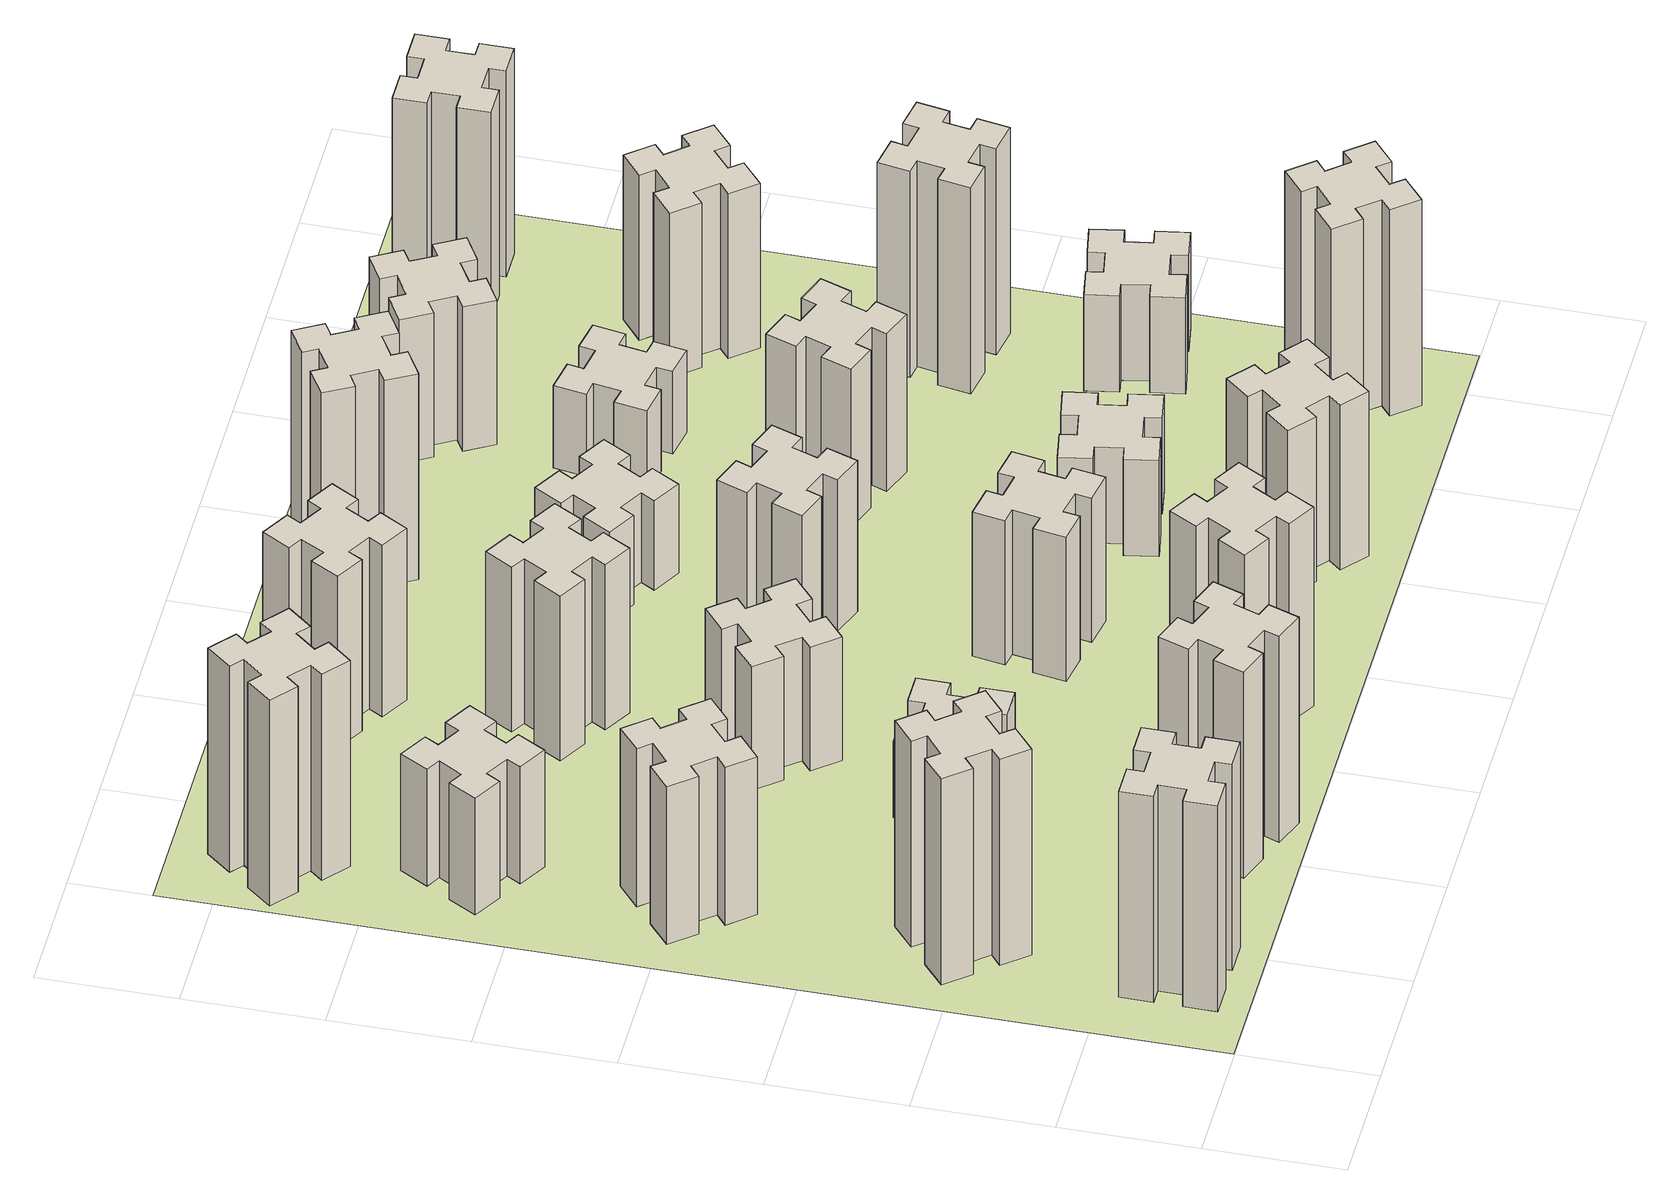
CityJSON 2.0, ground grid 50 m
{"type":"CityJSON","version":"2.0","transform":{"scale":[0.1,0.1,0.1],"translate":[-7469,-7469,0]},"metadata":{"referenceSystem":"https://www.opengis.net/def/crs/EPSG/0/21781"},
"CityObjects":{
"building1":{"type":"Building","attributes":{"class":"1000","function":"1000","usage":"1000","yearOfConstruction":2016,"roofType":"1000","measuredHeight":90,"storeysAboveGround":30,"storeysBelowGround":0},"geometry":[{"type":"Solid","lod":"1","boundaries":[[[[0,1,2,3,4,5,6,7,8,9,10,11,12,13,14,15,16,17,18,19]],[[17,16,20,21]],[[16,15,22,20]],[[15,14,23,22]],[[14,13,24,23]],[[13,12,25,24]],[[12,11,26,25]],[[11,10,27,26]],[[10,9,28,27]],[[9,8,29,28]],[[8,7,30,29]],[[7,6,31,30]],[[6,5,32,31]],[[5,4,33,32]],[[4,3,34,33]],[[3,2,35,34]],[[2,1,36,35]],[[1,0,37,36]],[[0,19,38,37]],[[19,18,39,38]],[[18,17,21,39]],[[24,25,26,27,28,29,30,31,32,33,34,35,36,37,38,39,21,20,22,23]]]]}]},
"building2":{"type":"Building","attributes":{"class":"1000","function":"1000","usage":"1000","yearOfConstruction":2016,"roofType":"1000","measuredHeight":90,"storeysAboveGround":30,"storeysBelowGround":0},"geometry":[{"type":"Solid","lod":"1","boundaries":[[[[40,41,42,43,44,45,46,47,48,49,50,51,52,53,54,55,56,57,58,59]],[[57,56,60,61]],[[56,55,62,60]],[[55,54,63,62]],[[54,53,64,63]],[[53,52,65,64]],[[52,51,66,65]],[[51,50,67,66]],[[50,49,68,67]],[[49,48,69,68]],[[48,47,70,69]],[[47,46,71,70]],[[46,45,72,71]],[[45,44,73,72]],[[44,43,74,73]],[[43,42,75,74]],[[42,41,76,75]],[[41,40,77,76]],[[40,59,78,77]],[[59,58,79,78]],[[58,57,61,79]],[[64,65,66,67,68,69,70,71,72,73,74,75,76,77,78,79,61,60,62,63]]]]}]},
"building3":{"type":"Building","attributes":{"class":"1000","function":"1000","usage":"1000","yearOfConstruction":2016,"roofType":"1000","measuredHeight":69,"storeysAboveGround":30,"storeysBelowGround":0},"geometry":[{"type":"Solid","lod":"1","boundaries":[[[[80,81,82,83,84,85,86,87,88,89,90,91,92,93,94,95,96,97,98,99]],[[97,96,100,101]],[[96,95,102,100]],[[95,94,103,102]],[[94,93,104,103]],[[93,92,105,104]],[[92,91,106,105]],[[91,90,107,106]],[[90,89,108,107]],[[89,88,109,108]],[[88,87,110,109]],[[87,86,111,110]],[[86,85,112,111]],[[85,84,113,112]],[[84,83,114,113]],[[83,82,115,114]],[[82,81,116,115]],[[81,80,117,116]],[[80,99,118,117]],[[99,98,119,118]],[[98,97,101,119]],[[104,105,106,107,108,109,110,111,112,113,114,115,116,117,118,119,101,100,102,103]]]]}]},
"building4":{"type":"Building","attributes":{"class":"1000","function":"1000","usage":"1000","yearOfConstruction":2016,"roofType":"1000","measuredHeight":51,"storeysAboveGround":30,"storeysBelowGround":0},"geometry":[{"type":"Solid","lod":"1","boundaries":[[[[120,121,122,123,124,125,126,127,128,129,130,131,132,133,134,135,136,137,138,139]],[[137,136,140,141]],[[136,135,142,140]],[[135,134,143,142]],[[134,133,144,143]],[[133,132,145,144]],[[132,131,146,145]],[[131,130,147,146]],[[130,129,148,147]],[[129,128,149,148]],[[128,127,150,149]],[[127,126,151,150]],[[126,125,152,151]],[[125,124,153,152]],[[124,123,154,153]],[[123,122,155,154]],[[122,121,156,155]],[[121,120,157,156]],[[120,139,158,157]],[[139,138,159,158]],[[138,137,141,159]],[[144,145,146,147,148,149,150,151,152,153,154,155,156,157,158,159,141,140,142,143]]]]}]},
"building5":{"type":"Building","attributes":{"class":"1000","function":"1000","usage":"1000","yearOfConstruction":2016,"roofType":"1000","measuredHeight":90,"storeysAboveGround":30,"storeysBelowGround":0},"geometry":[{"type":"Solid","lod":"1","boundaries":[[[[160,161,162,163,164,165,166,167,168,169,170,171,172,173,174,175,176,177,178,179]],[[177,176,180,181]],[[176,175,182,180]],[[175,174,183,182]],[[174,173,184,183]],[[173,172,185,184]],[[172,171,186,185]],[[171,170,187,186]],[[170,169,188,187]],[[169,168,189,188]],[[168,167,190,189]],[[167,166,191,190]],[[166,165,192,191]],[[165,164,193,192]],[[164,163,194,193]],[[163,162,195,194]],[[162,161,196,195]],[[161,160,197,196]],[[160,179,198,197]],[[179,178,199,198]],[[178,177,181,199]],[[184,185,186,187,188,189,190,191,192,193,194,195,196,197,198,199,181,180,182,183]]]]}]},
"building6":{"type":"Building","attributes":{"class":"1000","function":"1000","usage":"1000","yearOfConstruction":2016,"roofType":"1000","measuredHeight":90,"storeysAboveGround":30,"storeysBelowGround":0},"geometry":[{"type":"Solid","lod":"1","boundaries":[[[[200,201,202,203,204,205,206,207,208,209,210,211,212,213,214,215,216,217,218,219]],[[217,216,220,221]],[[216,215,222,220]],[[215,214,223,222]],[[214,213,224,223]],[[213,212,225,224]],[[212,211,226,225]],[[211,210,227,226]],[[210,209,228,227]],[[209,208,229,228]],[[208,207,230,229]],[[207,206,231,230]],[[206,205,232,231]],[[205,204,233,232]],[[204,203,234,233]],[[203,202,235,234]],[[202,201,236,235]],[[201,200,237,236]],[[200,219,238,237]],[[219,218,239,238]],[[218,217,221,239]],[[224,225,226,227,228,229,230,231,232,233,234,235,236,237,238,239,221,220,222,223]]]]}]},
"building7":{"type":"Building","attributes":{"class":"1000","function":"1000","usage":"1000","yearOfConstruction":2016,"roofType":"1000","measuredHeight":33,"storeysAboveGround":30,"storeysBelowGround":0},"geometry":[{"type":"Solid","lod":"1","boundaries":[[[[240,241,242,243,244,245,246,247,248,249,250,251,252,253,254,255,256,257,258,259]],[[257,256,260,261]],[[256,255,262,260]],[[255,254,263,262]],[[254,253,264,263]],[[253,252,265,264]],[[252,251,266,265]],[[251,250,267,266]],[[250,249,268,267]],[[249,248,269,268]],[[248,247,270,269]],[[247,246,271,270]],[[246,245,272,271]],[[245,244,273,272]],[[244,243,274,273]],[[243,242,275,274]],[[242,241,276,275]],[[241,240,277,276]],[[240,259,278,277]],[[259,258,279,278]],[[258,257,261,279]],[[264,265,266,267,268,269,270,271,272,273,274,275,276,277,278,279,261,260,262,263]]]]}]},
"building8":{"type":"Building","attributes":{"class":"1000","function":"1000","usage":"1000","yearOfConstruction":2016,"roofType":"1000","measuredHeight":54,"storeysAboveGround":30,"storeysBelowGround":0},"geometry":[{"type":"Solid","lod":"1","boundaries":[[[[280,281,282,283,284,285,286,287,288,289,290,291,292,293,294,295,296,297,298,299]],[[297,296,300,301]],[[296,295,302,300]],[[295,294,303,302]],[[294,293,304,303]],[[293,292,305,304]],[[292,291,306,305]],[[291,290,307,306]],[[290,289,308,307]],[[289,288,309,308]],[[288,287,310,309]],[[287,286,311,310]],[[286,285,312,311]],[[285,284,313,312]],[[284,283,314,313]],[[283,282,315,314]],[[282,281,316,315]],[[281,280,317,316]],[[280,299,318,317]],[[299,298,319,318]],[[298,297,301,319]],[[304,305,306,307,308,309,310,311,312,313,314,315,316,317,318,319,301,300,302,303]]]]}]},
"building9":{"type":"Building","attributes":{"class":"1000","function":"1000","usage":"1000","yearOfConstruction":2016,"roofType":"1000","measuredHeight":87,"storeysAboveGround":30,"storeysBelowGround":0},"geometry":[{"type":"Solid","lod":"1","boundaries":[[[[320,321,322,323,324,325,326,327,328,329,330,331,332,333,334,335,336,337,338,339]],[[337,336,340,341]],[[336,335,342,340]],[[335,334,343,342]],[[334,333,344,343]],[[333,332,345,344]],[[332,331,346,345]],[[331,330,347,346]],[[330,329,348,347]],[[329,328,349,348]],[[328,327,350,349]],[[327,326,351,350]],[[326,325,352,351]],[[325,324,353,352]],[[324,323,354,353]],[[323,322,355,354]],[[322,321,356,355]],[[321,320,357,356]],[[320,339,358,357]],[[339,338,359,358]],[[338,337,341,359]],[[344,345,346,347,348,349,350,351,352,353,354,355,356,357,358,359,341,340,342,343]]]]}]},
"building10":{"type":"Building","attributes":{"class":"1000","function":"1000","usage":"1000","yearOfConstruction":2016,"roofType":"1000","measuredHeight":72,"storeysAboveGround":30,"storeysBelowGround":0},"geometry":[{"type":"Solid","lod":"1","boundaries":[[[[360,361,362,363,364,365,366,367,368,369,370,371,372,373,374,375,376,377,378,379]],[[377,376,380,381]],[[376,375,382,380]],[[375,374,383,382]],[[374,373,384,383]],[[373,372,385,384]],[[372,371,386,385]],[[371,370,387,386]],[[370,369,388,387]],[[369,368,389,388]],[[368,367,390,389]],[[367,366,391,390]],[[366,365,392,391]],[[365,364,393,392]],[[364,363,394,393]],[[363,362,395,394]],[[362,361,396,395]],[[361,360,397,396]],[[360,379,398,397]],[[379,378,399,398]],[[378,377,381,399]],[[384,385,386,387,388,389,390,391,392,393,394,395,396,397,398,399,381,380,382,383]]]]}]},
"building11":{"type":"Building","attributes":{"class":"1000","function":"1000","usage":"1000","yearOfConstruction":2016,"roofType":"1000","measuredHeight":75,"storeysAboveGround":30,"storeysBelowGround":0},"geometry":[{"type":"Solid","lod":"1","boundaries":[[[[400,401,402,403,404,405,406,407,408,409,410,411,412,413,414,415,416,417,418,419]],[[417,416,420,421]],[[416,415,422,420]],[[415,414,423,422]],[[414,413,424,423]],[[413,412,425,424]],[[412,411,426,425]],[[411,410,427,426]],[[410,409,428,427]],[[409,408,429,428]],[[408,407,430,429]],[[407,406,431,430]],[[406,405,432,431]],[[405,404,433,432]],[[404,403,434,433]],[[403,402,435,434]],[[402,401,436,435]],[[401,400,437,436]],[[400,419,438,437]],[[419,418,439,438]],[[418,417,421,439]],[[424,425,426,427,428,429,430,431,432,433,434,435,436,437,438,439,421,420,422,423]]]]}]},
"building12":{"type":"Building","attributes":{"class":"1000","function":"1000","usage":"1000","yearOfConstruction":2016,"roofType":"1000","measuredHeight":63,"storeysAboveGround":30,"storeysBelowGround":0},"geometry":[{"type":"Solid","lod":"1","boundaries":[[[[440,441,442,443,444,445,446,447,448,449,450,451,452,453,454,455,456,457,458,459]],[[457,456,460,461]],[[456,455,462,460]],[[455,454,463,462]],[[454,453,464,463]],[[453,452,465,464]],[[452,451,466,465]],[[451,450,467,466]],[[450,449,468,467]],[[449,448,469,468]],[[448,447,470,469]],[[447,446,471,470]],[[446,445,472,471]],[[445,444,473,472]],[[444,443,474,473]],[[443,442,475,474]],[[442,441,476,475]],[[441,440,477,476]],[[440,459,478,477]],[[459,458,479,478]],[[458,457,461,479]],[[464,465,466,467,468,469,470,471,472,473,474,475,476,477,478,479,461,460,462,463]]]]}]},
"building13":{"type":"Building","attributes":{"class":"1000","function":"1000","usage":"1000","yearOfConstruction":2016,"roofType":"1000","measuredHeight":66,"storeysAboveGround":30,"storeysBelowGround":0},"geometry":[{"type":"Solid","lod":"1","boundaries":[[[[480,481,482,483,484,485,486,487,488,489,490,491,492,493,494,495,496,497,498,499]],[[497,496,500,501]],[[496,495,502,500]],[[495,494,503,502]],[[494,493,504,503]],[[493,492,505,504]],[[492,491,506,505]],[[491,490,507,506]],[[490,489,508,507]],[[489,488,509,508]],[[488,487,510,509]],[[487,486,511,510]],[[486,485,512,511]],[[485,484,513,512]],[[484,483,514,513]],[[483,482,515,514]],[[482,481,516,515]],[[481,480,517,516]],[[480,499,518,517]],[[499,498,519,518]],[[498,497,501,519]],[[504,505,506,507,508,509,510,511,512,513,514,515,516,517,518,519,501,500,502,503]]]]}]},
"building14":{"type":"Building","attributes":{"class":"1000","function":"1000","usage":"1000","yearOfConstruction":2016,"roofType":"1000","measuredHeight":72,"storeysAboveGround":30,"storeysBelowGround":0},"geometry":[{"type":"Solid","lod":"1","boundaries":[[[[520,521,522,523,524,525,526,527,528,529,530,531,532,533,534,535,536,537,538,539]],[[537,536,540,541]],[[536,535,542,540]],[[535,534,543,542]],[[534,533,544,543]],[[533,532,545,544]],[[532,531,546,545]],[[531,530,547,546]],[[530,529,548,547]],[[529,528,549,548]],[[528,527,550,549]],[[527,526,551,550]],[[526,525,552,551]],[[525,524,553,552]],[[524,523,554,553]],[[523,522,555,554]],[[522,521,556,555]],[[521,520,557,556]],[[520,539,558,557]],[[539,538,559,558]],[[538,537,541,559]],[[544,545,546,547,548,549,550,551,552,553,554,555,556,557,558,559,541,540,542,543]]]]}]},
"building15":{"type":"Building","attributes":{"class":"1000","function":"1000","usage":"1000","yearOfConstruction":2016,"roofType":"1000","measuredHeight":39,"storeysAboveGround":30,"storeysBelowGround":0},"geometry":[{"type":"Solid","lod":"1","boundaries":[[[[560,561,562,563,564,565,566,567,568,569,570,571,572,573,574,575,576,577,578,579]],[[577,576,580,581]],[[576,575,582,580]],[[575,574,583,582]],[[574,573,584,583]],[[573,572,585,584]],[[572,571,586,585]],[[571,570,587,586]],[[570,569,588,587]],[[569,568,589,588]],[[568,567,590,589]],[[567,566,591,590]],[[566,565,592,591]],[[565,564,593,592]],[[564,563,594,593]],[[563,562,595,594]],[[562,561,596,595]],[[561,560,597,596]],[[560,579,598,597]],[[579,578,599,598]],[[578,577,581,599]],[[584,585,586,587,588,589,590,591,592,593,594,595,596,597,598,599,581,580,582,583]]]]}]},
"building16":{"type":"Building","attributes":{"class":"1000","function":"1000","usage":"1000","yearOfConstruction":2016,"roofType":"1000","measuredHeight":90,"storeysAboveGround":30,"storeysBelowGround":0},"geometry":[{"type":"Solid","lod":"1","boundaries":[[[[600,601,602,603,604,605,606,607,608,609,610,611,612,613,614,615,616,617,618,619]],[[617,616,620,621]],[[616,615,622,620]],[[615,614,623,622]],[[614,613,624,623]],[[613,612,625,624]],[[612,611,626,625]],[[611,610,627,626]],[[610,609,628,627]],[[609,608,629,628]],[[608,607,630,629]],[[607,606,631,630]],[[606,605,632,631]],[[605,604,633,632]],[[604,603,634,633]],[[603,602,635,634]],[[602,601,636,635]],[[601,600,637,636]],[[600,619,638,637]],[[619,618,639,638]],[[618,617,621,639]],[[624,625,626,627,628,629,630,631,632,633,634,635,636,637,638,639,621,620,622,623]]]]}]},
"building17":{"type":"Building","attributes":{"class":"1000","function":"1000","usage":"1000","yearOfConstruction":2016,"roofType":"1000","measuredHeight":42,"storeysAboveGround":30,"storeysBelowGround":0},"geometry":[{"type":"Solid","lod":"1","boundaries":[[[[640,641,642,643,644,645,646,647,648,649,650,651,652,653,654,655,656,657,658,659]],[[657,656,660,661]],[[656,655,662,660]],[[655,654,663,662]],[[654,653,664,663]],[[653,652,665,664]],[[652,651,666,665]],[[651,650,667,666]],[[650,649,668,667]],[[649,648,669,668]],[[648,647,670,669]],[[647,646,671,670]],[[646,645,672,671]],[[645,644,673,672]],[[644,643,674,673]],[[643,642,675,674]],[[642,641,676,675]],[[641,640,677,676]],[[640,659,678,677]],[[659,658,679,678]],[[658,657,661,679]],[[664,665,666,667,668,669,670,671,672,673,674,675,676,677,678,679,661,660,662,663]]]]}]},
"building18":{"type":"Building","attributes":{"class":"1000","function":"1000","usage":"1000","yearOfConstruction":2016,"roofType":"1000","measuredHeight":69,"storeysAboveGround":30,"storeysBelowGround":0},"geometry":[{"type":"Solid","lod":"1","boundaries":[[[[680,681,682,683,684,685,686,687,688,689,690,691,692,693,694,695,696,697,698,699]],[[697,696,700,701]],[[696,695,702,700]],[[695,694,703,702]],[[694,693,704,703]],[[693,692,705,704]],[[692,691,706,705]],[[691,690,707,706]],[[690,689,708,707]],[[689,688,709,708]],[[688,687,710,709]],[[687,686,711,710]],[[686,685,712,711]],[[685,684,713,712]],[[684,683,714,713]],[[683,682,715,714]],[[682,681,716,715]],[[681,680,717,716]],[[680,699,718,717]],[[699,698,719,718]],[[698,697,701,719]],[[704,705,706,707,708,709,710,711,712,713,714,715,716,717,718,719,701,700,702,703]]]]}]},
"building19":{"type":"Building","attributes":{"class":"1000","function":"1000","usage":"1000","yearOfConstruction":2016,"roofType":"1000","measuredHeight":36,"storeysAboveGround":30,"storeysBelowGround":0},"geometry":[{"type":"Solid","lod":"1","boundaries":[[[[720,721,722,723,724,725,726,727,728,729,730,731,732,733,734,735,736,737,738,739]],[[737,736,740,741]],[[736,735,742,740]],[[735,734,743,742]],[[734,733,744,743]],[[733,732,745,744]],[[732,731,746,745]],[[731,730,747,746]],[[730,729,748,747]],[[729,728,749,748]],[[728,727,750,749]],[[727,726,751,750]],[[726,725,752,751]],[[725,724,753,752]],[[724,723,754,753]],[[723,722,755,754]],[[722,721,756,755]],[[721,720,757,756]],[[720,739,758,757]],[[739,738,759,758]],[[738,737,741,759]],[[744,745,746,747,748,749,750,751,752,753,754,755,756,757,758,759,741,740,742,743]]]]}]},
"building20":{"type":"Building","attributes":{"class":"1000","function":"1000","usage":"1000","yearOfConstruction":2016,"roofType":"1000","measuredHeight":90,"storeysAboveGround":30,"storeysBelowGround":0},"geometry":[{"type":"Solid","lod":"1","boundaries":[[[[760,761,762,763,764,765,766,767,768,769,770,771,772,773,774,775,776,777,778,779]],[[777,776,780,781]],[[776,775,782,780]],[[775,774,783,782]],[[774,773,784,783]],[[773,772,785,784]],[[772,771,786,785]],[[771,770,787,786]],[[770,769,788,787]],[[769,768,789,788]],[[768,767,790,789]],[[767,766,791,790]],[[766,765,792,791]],[[765,764,793,792]],[[764,763,794,793]],[[763,762,795,794]],[[762,761,796,795]],[[761,760,797,796]],[[760,779,798,797]],[[779,778,799,798]],[[778,777,781,799]],[[784,785,786,787,788,789,790,791,792,793,794,795,796,797,798,799,781,780,782,783]]]]}]},
"building21":{"type":"Building","attributes":{"class":"1000","function":"1000","usage":"1000","yearOfConstruction":2016,"roofType":"1000","measuredHeight":63,"storeysAboveGround":30,"storeysBelowGround":0},"geometry":[{"type":"Solid","lod":"1","boundaries":[[[[800,801,802,803,804,805,806,807,808,809,810,811,812,813,814,815,816,817,818,819]],[[817,816,820,821]],[[816,815,822,820]],[[815,814,823,822]],[[814,813,824,823]],[[813,812,825,824]],[[812,811,826,825]],[[811,810,827,826]],[[810,809,828,827]],[[809,808,829,828]],[[808,807,830,829]],[[807,806,831,830]],[[806,805,832,831]],[[805,804,833,832]],[[804,803,834,833]],[[803,802,835,834]],[[802,801,836,835]],[[801,800,837,836]],[[800,819,838,837]],[[819,818,839,838]],[[818,817,821,839]],[[824,825,826,827,828,829,830,831,832,833,834,835,836,837,838,839,821,820,822,823]]]]}]},
"building22":{"type":"Building","attributes":{"class":"1000","function":"1000","usage":"1000","yearOfConstruction":2016,"roofType":"1000","measuredHeight":42,"storeysAboveGround":30,"storeysBelowGround":0},"geometry":[{"type":"Solid","lod":"1","boundaries":[[[[840,841,842,843,844,845,846,847,848,849,850,851,852,853,854,855,856,857,858,859]],[[857,856,860,861]],[[856,855,862,860]],[[855,854,863,862]],[[854,853,864,863]],[[853,852,865,864]],[[852,851,866,865]],[[851,850,867,866]],[[850,849,868,867]],[[849,848,869,868]],[[848,847,870,869]],[[847,846,871,870]],[[846,845,872,871]],[[845,844,873,872]],[[844,843,874,873]],[[843,842,875,874]],[[842,841,876,875]],[[841,840,877,876]],[[840,859,878,877]],[[859,858,879,878]],[[858,857,861,879]],[[864,865,866,867,868,869,870,871,872,873,874,875,876,877,878,879,861,860,862,863]]]]}]},
"building23":{"type":"Building","attributes":{"class":"1000","function":"1000","usage":"1000","yearOfConstruction":2016,"roofType":"1000","measuredHeight":90,"storeysAboveGround":30,"storeysBelowGround":0},"geometry":[{"type":"Solid","lod":"1","boundaries":[[[[880,881,882,883,884,885,886,887,888,889,890,891,892,893,894,895,896,897,898,899]],[[897,896,900,901]],[[896,895,902,900]],[[895,894,903,902]],[[894,893,904,903]],[[893,892,905,904]],[[892,891,906,905]],[[891,890,907,906]],[[890,889,908,907]],[[889,888,909,908]],[[888,887,910,909]],[[887,886,911,910]],[[886,885,912,911]],[[885,884,913,912]],[[884,883,914,913]],[[883,882,915,914]],[[882,881,916,915]],[[881,880,917,916]],[[880,899,918,917]],[[899,898,919,918]],[[898,897,901,919]],[[904,905,906,907,908,909,910,911,912,913,914,915,916,917,918,919,901,900,902,903]]]]}]},
"building24":{"type":"Building","attributes":{"class":"1000","function":"1000","usage":"1000","yearOfConstruction":2016,"roofType":"1000","measuredHeight":72,"storeysAboveGround":30,"storeysBelowGround":0},"geometry":[{"type":"Solid","lod":"1","boundaries":[[[[920,921,922,923,924,925,926,927,928,929,930,931,932,933,934,935,936,937,938,939]],[[937,936,940,941]],[[936,935,942,940]],[[935,934,943,942]],[[934,933,944,943]],[[933,932,945,944]],[[932,931,946,945]],[[931,930,947,946]],[[930,929,948,947]],[[929,928,949,948]],[[928,927,950,949]],[[927,926,951,950]],[[926,925,952,951]],[[925,924,953,952]],[[924,923,954,953]],[[923,922,955,954]],[[922,921,956,955]],[[921,920,957,956]],[[920,939,958,957]],[[939,938,959,958]],[[938,937,941,959]],[[944,945,946,947,948,949,950,951,952,953,954,955,956,957,958,959,941,940,942,943]]]]}]},
"building25":{"type":"Building","attributes":{"class":"1000","function":"1000","usage":"1000","yearOfConstruction":2016,"roofType":"1000","measuredHeight":90,"storeysAboveGround":30,"storeysBelowGround":0},"geometry":[{"type":"Solid","lod":"1","boundaries":[[[[960,961,962,963,964,965,966,967,968,969,970,971,972,973,974,975,976,977,978,979]],[[977,976,980,981]],[[976,975,982,980]],[[975,974,983,982]],[[974,973,984,983]],[[973,972,985,984]],[[972,971,986,985]],[[971,970,987,986]],[[970,969,988,987]],[[969,968,989,988]],[[968,967,990,989]],[[967,966,991,990]],[[966,965,992,991]],[[965,964,993,992]],[[964,963,994,993]],[[963,962,995,994]],[[962,961,996,995]],[[961,960,997,996]],[[960,979,998,997]],[[979,978,999,998]],[[978,977,981,999]],[[984,985,986,987,988,989,990,991,992,993,994,995,996,997,998,999,981,980,982,983]]]]}]},
"landuse1":{"type":"LandUse","attributes":{"name":"plot1","function":"1010"},"geometry":[{"type":"MultiSurface","lod":"1","boundaries":[[[1000,1001,1002,1003]]]}]}
},
"vertices":[
[265,325,0],[265,225,0],[205,225,0],[205,105,0],[325,105,0],[325,165,0],[425,165,0],[425,105,0],[545,105,0],[545,225,0],[485,225,0],[485,325,0],[545,325,0],[545,445,0],[425,445,0],[425,385,0],[325,385,0],[325,445,0],[205,445,0],[205,325,0],[325,385,900],[325,445,900],[425,385,900],[425,445,900],[545,445,900],[545,325,900],[485,325,900],[485,225,900],[545,225,900],[545,105,900],[425,105,900],[425,165,900],[325,165,900],[325,105,900],[205,105,900],[205,225,900],[265,225,900],[265,325,900],[205,325,900],[205,445,900],
[492,1048,0],[427,1124,0],[473,1163,0],[396,1255,0],[304,1178,0],[343,1132,0],[266,1067,0],[228,1113,0],[136,1036,0],[213,944,0],[259,983,0],[323,906,0],[277,868,0],[354,776,0],[446,853,0],[408,899,0],[484,963,0],[523,917,0],[615,994,0],[538,1086,0],[484,963,900],[523,917,900],[408,899,900],[446,853,900],[354,776,900],[277,868,900],[323,906,900],[259,983,900],[213,944,900],[136,1036,900],[228,1113,900],[266,1067,900],[343,1132,900],[304,1178,900],[396,1255,900],[473,1163,900],[427,1124,900],[492,1048,900],[538,1086,900],[615,994,900],
[492,1988,0],[427,2064,0],[473,2103,0],[396,2195,0],[304,2118,0],[343,2072,0],[266,2007,0],[228,2053,0],[136,1976,0],[213,1884,0],[259,1923,0],[323,1846,0],[277,1808,0],[354,1716,0],[446,1793,0],[408,1839,0],[484,1903,0],[523,1857,0],[615,1934,0],[538,2026,0],[484,1903,690],[523,1857,690],[408,1839,690],[446,1793,690],[354,1716,690],[277,1808,690],[323,1846,690],[259,1923,690],[213,1884,690],[136,1976,690],[228,2053,690],[266,2007,690],[343,2072,690],[304,2118,690],[396,2195,690],[473,2103,690],[427,2064,690],[492,1988,690],[538,2026,690],[615,1934,690],
[446,2597,0],[496,2684,0],[548,2654,0],[608,2758,0],[504,2818,0],[474,2766,0],[387,2816,0],[417,2868,0],[313,2928,0],[253,2824,0],[305,2794,0],[255,2707,0],[203,2737,0],[143,2633,0],[247,2573,0],[277,2625,0],[364,2575,0],[334,2523,0],[438,2463,0],[498,2567,0],[364,2575,510],[334,2523,510],[277,2625,510],[247,2573,510],[143,2633,510],[203,2737,510],[255,2707,510],[305,2794,510],[253,2824,510],[313,2928,510],[417,2868,510],[387,2816,510],[474,2766,510],[504,2818,510],[608,2758,510],[548,2654,510],[496,2684,510],[446,2597,510],[498,2567,510],[438,2463,510],
[1029,360,0],[995,266,0],[939,287,0],[897,174,0],[1010,133,0],[1031,189,0],[1125,155,0],[1104,99,0],[1217,57,0],[1258,170,0],[1202,191,0],[1236,285,0],[1292,264,0],[1333,377,0],[1220,418,0],[1200,362,0],[1106,396,0],[1127,452,0],[1014,493,0],[973,380,0],[1106,396,900],[1127,452,900],[1200,362,900],[1220,418,900],[1333,377,900],[1292,264,900],[1236,285,900],[1202,191,900],[1258,170,900],[1217,57,900],[1104,99,900],[1125,155,900],[1031,189,900],[1010,133,900],[897,174,900],[939,287,900],[995,266,900],[1029,360,900],[973,380,900],[1014,493,900],
[384,3387,0],[308,3452,0],[346,3498,0],[254,3575,0],[177,3483,0],[223,3444,0],[159,3368,0],[113,3406,0],[36,3314,0],[128,3237,0],[166,3283,0],[243,3219,0],[204,3173,0],[296,3096,0],[373,3188,0],[327,3226,0],[392,3303,0],[438,3264,0],[515,3356,0],[423,3433,0],[392,3303,900],[438,3264,900],[327,3226,900],[373,3188,900],[296,3096,900],[204,3173,900],[243,3219,900],[166,3283,900],[128,3237,900],[36,3314,900],[113,3406,900],[159,3368,900],[223,3444,900],[177,3483,900],[254,3575,900],[346,3498,900],[308,3452,900],[384,3387,900],[423,3433,900],[515,3356,900],
[1065,1105,0],[1165,1105,0],[1165,1045,0],[1285,1045,0],[1285,1165,0],[1225,1165,0],[1225,1265,0],[1285,1265,0],[1285,1385,0],[1165,1385,0],[1165,1325,0],[1065,1325,0],[1065,1385,0],[945,1385,0],[945,1265,0],[1005,1265,0],[1005,1165,0],[945,1165,0],[945,1045,0],[1065,1045,0],[1005,1165,330],[945,1165,330],[1005,1265,330],[945,1265,330],[945,1385,330],[1065,1385,330],[1065,1325,330],[1165,1325,330],[1165,1385,330],[1285,1385,330],[1285,1265,330],[1225,1265,330],[1225,1165,330],[1285,1165,330],[1285,1045,330],[1165,1045,330],[1165,1105,330],[1065,1105,330],[1065,1045,330],[945,1045,330],
[1183,1972,0],[1106,1907,0],[1068,1953,0],[976,1876,0],[1053,1784,0],[1099,1823,0],[1163,1746,0],[1117,1708,0],[1194,1616,0],[1286,1693,0],[1248,1739,0],[1324,1803,0],[1363,1757,0],[1455,1834,0],[1378,1926,0],[1332,1888,0],[1267,1964,0],[1313,2003,0],[1236,2095,0],[1144,2018,0],[1267,1964,540],[1313,2003,540],[1332,1888,540],[1378,1926,540],[1455,1834,540],[1363,1757,540],[1324,1803,540],[1248,1739,540],[1286,1693,540],[1194,1616,540],[1117,1708,540],[1163,1746,540],[1099,1823,540],[1053,1784,540],[976,1876,540],[1068,1953,540],[1106,1907,540],[1183,1972,540],[1144,2018,540],[1236,2095,540],
[1657,305,0],[1744,255,0],[1714,203,0],[1818,143,0],[1878,247,0],[1826,277,0],[1876,364,0],[1928,334,0],[1988,438,0],[1884,498,0],[1854,446,0],[1767,496,0],[1797,548,0],[1693,608,0],[1633,504,0],[1685,474,0],[1635,387,0],[1583,417,0],[1523,313,0],[1627,253,0],[1635,387,870],[1583,417,870],[1685,474,870],[1633,504,870],[1693,608,870],[1797,548,870],[1767,496,870],[1854,446,870],[1884,498,870],[1988,438,870],[1928,334,870],[1876,364,870],[1826,277,870],[1878,247,870],[1818,143,870],[1714,203,870],[1744,255,870],[1657,305,870],[1627,253,870],[1523,313,870],
[1314,2666,0],[1227,2716,0],[1257,2768,0],[1153,2828,0],[1093,2724,0],[1145,2694,0],[1095,2607,0],[1043,2637,0],[983,2533,0],[1087,2473,0],[1117,2525,0],[1204,2475,0],[1174,2423,0],[1278,2363,0],[1338,2467,0],[1286,2497,0],[1336,2584,0],[1388,2554,0],[1448,2658,0],[1344,2718,0],[1336,2584,720],[1388,2554,720],[1286,2497,720],[1338,2467,720],[1278,2363,720],[1174,2423,720],[1204,2475,720],[1117,2525,720],[1087,2473,720],[983,2533,720],[1043,2637,720],[1095,2607,720],[1145,2694,720],[1093,2724,720],[1153,2828,720],[1257,2768,720],[1227,2716,720],[1314,2666,720],[1344,2718,720],[1448,2658,720],
[1214,3406,0],[1127,3456,0],[1157,3508,0],[1053,3568,0],[993,3464,0],[1045,3434,0],[995,3347,0],[943,3377,0],[883,3273,0],[987,3213,0],[1017,3265,0],[1104,3215,0],[1074,3163,0],[1178,3103,0],[1238,3207,0],[1186,3237,0],[1236,3324,0],[1288,3294,0],[1348,3398,0],[1244,3458,0],[1236,3324,750],[1288,3294,750],[1186,3237,750],[1238,3207,750],[1178,3103,750],[1074,3163,750],[1104,3215,750],[1017,3265,750],[987,3213,750],[883,3273,750],[943,3377,750],[995,3347,750],[1045,3434,750],[993,3464,750],[1053,3568,750],[1157,3508,750],[1127,3456,750],[1214,3406,750],[1244,3458,750],[1348,3398,750],
[2055,1047,0],[2072,1145,0],[2131,1135,0],[2152,1253,0],[2034,1274,0],[2024,1215,0],[1925,1232,0],[1936,1291,0],[1817,1312,0],[1797,1194,0],[1856,1184,0],[1838,1085,0],[1779,1096,0],[1758,977,0],[1877,957,0],[1887,1016,0],[1985,998,0],[1975,939,0],[2093,918,0],[2114,1037,0],[1985,998,630],[1975,939,630],[1887,1016,630],[1877,957,630],[1758,977,630],[1779,1096,630],[1838,1085,630],[1856,1184,630],[1797,1194,630],[1817,1312,630],[1936,1291,630],[1925,1232,630],[2024,1215,630],[2034,1274,630],[2152,1253,630],[2131,1135,630],[2072,1145,630],[2055,1047,630],[2114,1037,630],[2093,918,630],
[1940,2042,0],[1846,2076,0],[1867,2132,0],[1754,2173,0],[1713,2060,0],[1769,2040,0],[1735,1946,0],[1679,1967,0],[1637,1854,0],[1750,1813,0],[1771,1869,0],[1865,1835,0],[1844,1779,0],[1957,1737,0],[1998,1850,0],[1942,1871,0],[1976,1965,0],[2032,1944,0],[2073,2057,0],[1960,2098,0],[1976,1965,660],[2032,1944,660],[1942,1871,660],[1998,1850,660],[1957,1737,660],[1844,1779,660],[1865,1835,660],[1771,1869,660],[1750,1813,660],[1637,1854,660],[1679,1967,660],[1735,1946,660],[1769,2040,660],[1713,2060,660],[1754,2173,660],[1867,2132,660],[1846,2076,660],[1940,2042,660],[1960,2098,660],[2073,2057,660],
[2486,323,0],[2563,259,0],[2524,213,0],[2616,136,0],[2693,228,0],[2647,266,0],[2712,343,0],[2758,304,0],[2835,396,0],[2743,473,0],[2704,427,0],[2628,492,0],[2666,538,0],[2574,615,0],[2497,523,0],[2543,484,0],[2479,408,0],[2433,446,0],[2356,354,0],[2448,277,0],[2479,408,720],[2433,446,720],[2543,484,720],[2497,523,720],[2574,615,720],[2666,538,720],[2628,492,720],[2704,427,720],[2743,473,720],[2835,396,720],[2758,304,720],[2712,343,720],[2647,266,720],[2693,228,720],[2616,136,720],[2524,213,720],[2563,259,720],[2486,323,720],[2448,277,720],[2356,354,720],
[2026,2497,0],[2076,2584,0],[2128,2554,0],[2188,2658,0],[2084,2718,0],[2054,2666,0],[1967,2716,0],[1997,2768,0],[1893,2828,0],[1833,2724,0],[1885,2694,0],[1835,2607,0],[1783,2637,0],[1723,2533,0],[1827,2473,0],[1857,2525,0],[1944,2475,0],[1914,2423,0],[2018,2363,0],[2078,2467,0],[1944,2475,390],[1914,2423,390],[1857,2525,390],[1827,2473,390],[1723,2533,390],[1783,2637,390],[1835,2607,390],[1885,2694,390],[1833,2724,390],[1893,2828,390],[1997,2768,390],[1967,2716,390],[2054,2666,390],[2084,2718,390],[2188,2658,390],[2128,2554,390],[2076,2584,390],[2026,2497,390],[2078,2467,390],[2018,2363,390],
[1844,3556,0],[1757,3506,0],[1727,3558,0],[1623,3498,0],[1683,3394,0],[1735,3424,0],[1785,3337,0],[1733,3307,0],[1793,3203,0],[1897,3263,0],[1867,3315,0],[1954,3365,0],[1984,3313,0],[2088,3373,0],[2028,3477,0],[1976,3447,0],[1926,3534,0],[1978,3564,0],[1918,3668,0],[1814,3608,0],[1926,3534,900],[1978,3564,900],[1976,3447,900],[2028,3477,900],[2088,3373,900],[1984,3313,900],[1954,3365,900],[1867,3315,900],[1897,3263,900],[1793,3203,900],[1733,3307,900],[1785,3337,900],[1735,3424,900],[1683,3394,900],[1623,3498,900],[1727,3558,900],[1757,3506,900],[1844,3556,900],[1814,3608,900],[1918,3668,900],
[2625,1132,0],[2527,1115,0],[2517,1174,0],[2398,1153,0],[2419,1035,0],[2478,1045,0],[2496,947,0],[2437,937,0],[2457,818,0],[2576,839,0],[2565,898,0],[2664,916,0],[2674,857,0],[2792,877,0],[2771,996,0],[2712,985,0],[2695,1084,0],[2754,1094,0],[2733,1212,0],[2615,1191,0],[2695,1084,420],[2754,1094,420],[2712,985,420],[2771,996,420],[2792,877,420],[2674,857,420],[2664,916,420],[2565,898,420],[2576,839,420],[2457,818,420],[2437,937,420],[2496,947,420],[2478,1045,420],[2419,1035,420],[2398,1153,420],[2517,1174,420],[2527,1115,420],[2625,1132,420],[2615,1191,420],[2733,1212,420],
[2682,1871,0],[2716,1965,0],[2772,1944,0],[2813,2057,0],[2700,2098,0],[2680,2042,0],[2586,2076,0],[2607,2132,0],[2494,2173,0],[2453,2060,0],[2509,2040,0],[2475,1946,0],[2419,1967,0],[2377,1854,0],[2490,1813,0],[2511,1869,0],[2605,1835,0],[2584,1779,0],[2697,1737,0],[2738,1850,0],[2605,1835,690],[2584,1779,690],[2511,1869,690],[2490,1813,690],[2377,1854,690],[2419,1967,690],[2475,1946,690],[2509,2040,690],[2453,2060,690],[2494,2173,690],[2607,2132,690],[2586,2076,690],[2680,2042,690],[2700,2098,690],[2813,2057,690],[2772,1944,690],[2716,1965,690],[2682,1871,690],[2738,1850,690],[2697,1737,690],
[2664,2795,0],[2565,2812,0],[2576,2871,0],[2457,2892,0],[2437,2774,0],[2496,2764,0],[2478,2665,0],[2419,2676,0],[2398,2557,0],[2517,2537,0],[2527,2596,0],[2625,2578,0],[2615,2519,0],[2733,2498,0],[2754,2617,0],[2695,2627,0],[2712,2725,0],[2771,2715,0],[2792,2833,0],[2674,2854,0],[2712,2725,360],[2771,2715,360],[2695,2627,360],[2754,2617,360],[2733,2498,360],[2615,2519,360],[2625,2578,360],[2527,2596,360],[2517,2537,360],[2398,2557,360],[2419,2676,360],[2478,2665,360],[2496,2764,360],[2437,2774,360],[2457,2892,360],[2576,2871,360],[2565,2812,360],[2664,2795,360],[2674,2854,360],[2792,2833,360],
[3468,259,0],[3544,323,0],[3583,277,0],[3675,354,0],[3598,446,0],[3552,408,0],[3487,484,0],[3533,523,0],[3456,615,0],[3364,538,0],[3403,492,0],[3326,427,0],[3288,473,0],[3196,396,0],[3273,304,0],[3319,343,0],[3383,266,0],[3337,228,0],[3414,136,0],[3506,213,0],[3383,266,900],[3337,228,900],[3319,343,900],[3273,304,900],[3196,396,900],[3288,473,900],[3326,427,900],[3403,492,900],[3364,538,900],[3456,615,900],[3533,523,900],[3487,484,900],[3552,408,900],[3598,446,900],[3675,354,900],[3583,277,900],[3544,323,900],[3468,259,900],[3506,213,900],[3414,136,900],
[2716,3347,0],[2666,3434,0],[2718,3464,0],[2658,3568,0],[2554,3508,0],[2584,3456,0],[2497,3406,0],[2467,3458,0],[2363,3398,0],[2423,3294,0],[2475,3324,0],[2525,3237,0],[2473,3207,0],[2533,3103,0],[2637,3163,0],[2607,3215,0],[2694,3265,0],[2724,3213,0],[2828,3273,0],[2768,3377,0],[2694,3265,630],[2724,3213,630],[2607,3215,630],[2637,3163,630],[2533,3103,630],[2473,3207,630],[2525,3237,630],[2475,3324,630],[2423,3294,630],[2363,3398,630],[2467,3458,630],[2497,3406,630],[2584,3456,630],[2554,3508,630],[2658,3568,630],[2718,3464,630],[2666,3434,630],[2716,3347,630],[2768,3377,630],[2828,3273,630],
[3465,1232,0],[3367,1215,0],[3357,1274,0],[3238,1253,0],[3259,1135,0],[3318,1145,0],[3336,1047,0],[3277,1037,0],[3297,918,0],[3416,939,0],[3405,998,0],[3504,1016,0],[3514,957,0],[3632,977,0],[3611,1096,0],[3552,1085,0],[3535,1184,0],[3594,1194,0],[3573,1312,0],[3455,1291,0],[3535,1184,420],[3594,1194,420],[3552,1085,420],[3611,1096,420],[3632,977,420],[3514,957,420],[3504,1016,420],[3405,998,420],[3416,939,420],[3297,918,420],[3277,1037,420],[3336,1047,420],[3318,1145,420],[3259,1135,420],[3238,1253,420],[3357,1274,420],[3367,1215,420],[3465,1232,420],[3455,1291,420],[3573,1312,420],
[3267,1656,0],[3365,1638,0],[3355,1579,0],[3473,1558,0],[3494,1677,0],[3435,1687,0],[3452,1785,0],[3511,1775,0],[3532,1893,0],[3414,1914,0],[3404,1855,0],[3305,1872,0],[3316,1931,0],[3197,1952,0],[3177,1834,0],[3236,1824,0],[3218,1725,0],[3159,1736,0],[3138,1617,0],[3257,1597,0],[3218,1725,900],[3159,1736,900],[3236,1824,900],[3177,1834,900],[3197,1952,900],[3316,1931,900],[3305,1872,900],[3404,1855,900],[3414,1914,900],[3532,1893,900],[3511,1775,900],[3452,1785,900],[3435,1687,900],[3494,1677,900],[3473,1558,900],[3355,1579,900],[3365,1638,900],[3267,1656,900],[3257,1597,900],[3138,1617,900],
[3119,2563,0],[3183,2486,0],[3137,2448,0],[3214,2356,0],[3306,2433,0],[3268,2479,0],[3344,2543,0],[3383,2497,0],[3475,2574,0],[3398,2666,0],[3352,2628,0],[3287,2704,0],[3333,2743,0],[3256,2835,0],[3164,2758,0],[3203,2712,0],[3126,2647,0],[3088,2693,0],[2996,2616,0],[3073,2524,0],[3126,2647,720],[3088,2693,720],[3203,2712,720],[3164,2758,720],[3256,2835,720],[3333,2743,720],[3287,2704,720],[3352,2628,720],[3398,2666,720],[3475,2574,720],[3383,2497,720],[3344,2543,720],[3268,2479,720],[3306,2433,720],[3214,2356,720],[3137,2448,720],[3183,2486,720],[3119,2563,720],[3073,2524,720],[2996,2616,720],
[3285,3325,0],[3385,3325,0],[3385,3265,0],[3505,3265,0],[3505,3385,0],[3445,3385,0],[3445,3485,0],[3505,3485,0],[3505,3605,0],[3385,3605,0],[3385,3545,0],[3285,3545,0],[3285,3605,0],[3165,3605,0],[3165,3485,0],[3225,3485,0],[3225,3385,0],[3165,3385,0],[3165,3265,0],[3285,3265,0],[3225,3385,900],[3165,3385,900],[3225,3485,900],[3165,3485,900],[3165,3605,900],[3285,3605,900],[3285,3545,900],[3385,3545,900],[3385,3605,900],[3505,3605,900],[3505,3485,900],[3445,3485,900],[3445,3385,900],[3505,3385,900],[3505,3265,900],[3385,3265,900],[3385,3325,900],[3285,3325,900],[3285,3265,900],[3165,3265,900],
[5,3705,0],[3705,3705,0],[3705,5,0],[5,5,0]
]}
